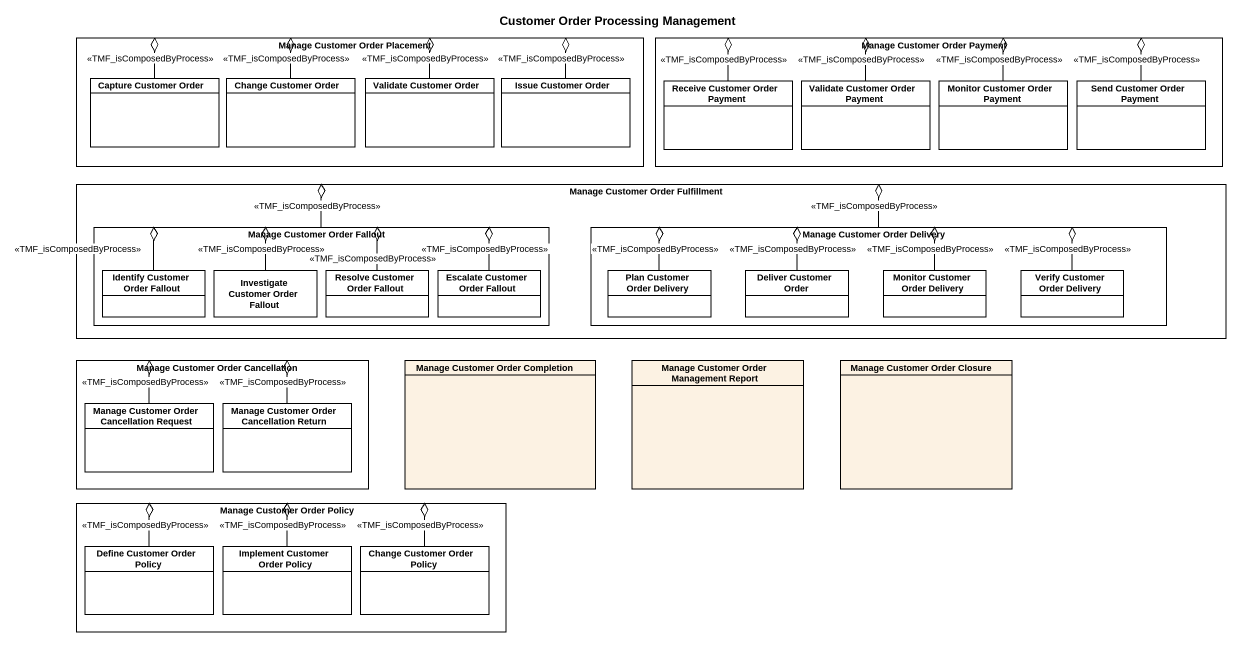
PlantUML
@startuml
title Customer Order Processing Management
hide circle
hide empty members
rectangle "Manage Customer Order Placement" as Manage_Customer_Order {
  class "Capture Customer Order" as Capture_Customer_Order #FFFFFF
  class "Change Customer Order" as Change_Customer_Order #FFFFFF
  class "Validate Customer Order" as Validate_Customer_Order #FFFFFF
  class "Issue Customer Order" as Issue_Customer_Order #FFFFFF
}
rectangle "Manage Customer Order Payment" as Manage_Customer_Order_2 {
  class "Receive Customer Order Payment" as Receive_Customer_Order #FFFFFF
  class "Validate Customer Order Payment" as Validate_Customer_Order_2 #FFFFFF
  class "Monitor Customer Order Payment" as Monitor_Customer_Order #FFFFFF
  class "Send Customer Order Payment" as Send_Customer_Order_Payment #FFFFFF
}
rectangle "Manage Customer Order Fulfillment" as Manage_Customer_Order_3 {
  rectangle "Manage Customer Order Fallout" as Manage_Customer_Order_4 #FFFFFF {
    class "Identify Customer Order Fallout" as Identify_Customer_Order #FFFFFF
    class "Investigate Customer Order Fallout" as Investigate_Customer_Order #FFFFFF
    class "Resolve Customer Order Fallout" as Resolve_Customer_Order #FFFFFF
    class "Escalate Customer Order Fallout" as Escalate_Customer_Order #FFFFFF
  }
  rectangle "Manage Customer Order Delivery" as Manage_Customer_Order_5 #FFFFFF {
    class "Plan Customer Order Delivery" as Plan_Customer_Order_Delivery #FFFFFF
    class "Deliver Customer Order" as Deliver_Customer_Order #FFFFFF
    class "Monitor Customer Order Delivery" as Monitor_Customer_Order_2 #FFFFFF
    class "Verify Customer Order Delivery" as Verify_Customer_Order #FFFFFF
  }
}
rectangle "Manage Customer Order Cancellation" as Manage_Customer_Order_6 {
  class "Manage Customer Order Cancellation Request" as Manage_Customer_Order_10 #FFFFFF
  class "Manage Customer Order Cancellation Return" as Manage_Customer_Order_11 #FFFFFF
}
class "Manage Customer Order Completion" as Manage_Customer_Order_7
class "Manage Customer Order Management Report" as Manage_Customer_Order_8
class "Manage Customer Order Closure" as Manage_Customer_Order_9
rectangle "Manage Customer Order Policy" as Manage_Customer_Order_Policy {
  class "Define Customer Order Policy" as Define_Customer_Order_Policy #FFFFFF
  class "Implement Customer Order Policy" as Implement_Customer_Order #FFFFFF
  class "Change Customer Order Policy" as Change_Customer_Order_Policy #FFFFFF
}
Capture_Customer_Order -right-o Manage_Customer_Order : <<TMF_isComposedByProcess>>
Change_Customer_Order -right-o Manage_Customer_Order : <<TMF_isComposedByProcess>>
Validate_Customer_Order -left-o Manage_Customer_Order : <<TMF_isComposedByProcess>>
Issue_Customer_Order -left-o Manage_Customer_Order : <<TMF_isComposedByProcess>>
Receive_Customer_Order -right-o Manage_Customer_Order_2 : <<TMF_isComposedByProcess>>
Validate_Customer_Order_2 -right-o Manage_Customer_Order_2 : <<TMF_isComposedByProcess>>
Monitor_Customer_Order -left-o Manage_Customer_Order_2 : <<TMF_isComposedByProcess>>
Send_Customer_Order_Payment -left-o Manage_Customer_Order_2 : <<TMF_isComposedByProcess>>
Manage_Customer_Order_4 -right-o Manage_Customer_Order_3 : <<TMF_isComposedByProcess>>
Manage_Customer_Order_5 -left-o Manage_Customer_Order_3 : <<TMF_isComposedByProcess>>
Identify_Customer_Order -right-o Manage_Customer_Order_4 : <<TMF_isComposedByProcess>>
Investigate_Customer_Order -right-o Manage_Customer_Order_4 : <<TMF_isComposedByProcess>>
Resolve_Customer_Order -left-o Manage_Customer_Order_4 : <<TMF_isComposedByProcess>>
Escalate_Customer_Order -left-o Manage_Customer_Order_4 : <<TMF_isComposedByProcess>>
Plan_Customer_Order_Delivery -right-o Manage_Customer_Order_5 : <<TMF_isComposedByProcess>>
Deliver_Customer_Order -right-o Manage_Customer_Order_5 : <<TMF_isComposedByProcess>>
Monitor_Customer_Order_2 -left-o Manage_Customer_Order_5 : <<TMF_isComposedByProcess>>
Verify_Customer_Order -left-o Manage_Customer_Order_5 : <<TMF_isComposedByProcess>>
Manage_Customer_Order_10 -right-o Manage_Customer_Order_6 : <<TMF_isComposedByProcess>>
Manage_Customer_Order_11 -left-o Manage_Customer_Order_6 : <<TMF_isComposedByProcess>>
Define_Customer_Order_Policy -right-o Manage_Customer_Order_Policy : <<TMF_isComposedByProcess>>
Implement_Customer_Order -up-o Manage_Customer_Order_Policy : <<TMF_isComposedByProcess>>
Change_Customer_Order_Policy -left-o Manage_Customer_Order_Policy : <<TMF_isComposedByProcess>>
@enduml
